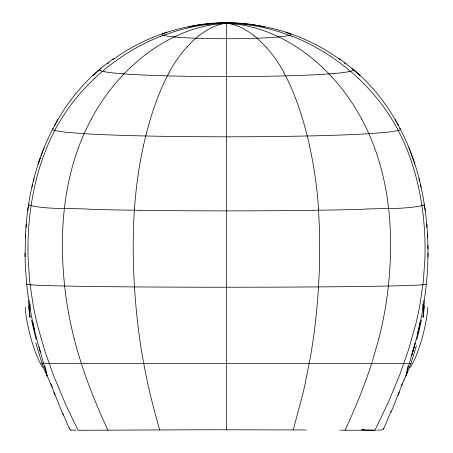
<?xml version="1.0" encoding="UTF-8"?>
<svg xmlns="http://www.w3.org/2000/svg" width="453" height="453" viewBox="0 0 453 453"><rect width="100%" height="100%" fill="white"/><g stroke="black" fill="none" stroke-linecap="round" stroke-linejoin="round"><path stroke-width="0.68" d="M31.744 284.903L26.665 284.207L25.255 264.427L25.04 253.108M25.04 256.675L25.555 233.986M424.133 306.007L424.127 306.319M427.96 253.108C427.909 286.862 422.003 320.418 412.507 352.74M293.272 429.891L302.966 393.34A380.141 155.396 89 0 0 304.982 384.54L310.628 355.769A299.841 122.57 89 0 0 318.533 286.908L319.314 271.075A272.7 111.478 89 0 0 319.648 259.75L319.631 233.029L318.527 208.935M26.019 227.508C30.334 162.395 58.782 95.849 114.173 58.358M25.323 237.531L26.246 223.992M134.473 208.935C132.689 234.886 132.893 260.951 134.479 286.902A299.841 122.57 -89 0 0 142.372 355.764C146.636 380.797 152.593 405.526 159.728 429.891M378.867 338.436A305.628 230.107 87.3 0 0 386.341 301.885C395.265 240.515 391.619 174.682 361.709 119.145M27.792 210.526L28.596 204.937L29.252 204.462M423.21 316.149L422.994 317.576M69.541 427.989C68.596 430.979 74.49 429.75 76.081 430.237M427.96 256.675C428.204 239.399 427.026 222.106 424.404 205.028C416.811 153.907 393.787 103.125 353.312 69.524L359.954 75.408L349.993 66.761L338.827 58.358M404.903 378.17L405.877 376.024L408.079 365.724M143.578 145.198L145.741 135.991L148.482 136.047A172.82 7.044 0 0 0 226.5 136.806A172.82 7.044 0 0 0 304.473 136.042L307.259 135.991L309.422 145.198M419.863 323.98L420.492 321.262L417.666 333.618L418.295 330.922M33.386 181.16L34.02 178.522M31.942 187.214L32.588 184.541M413.391 348.589L413.674 347.423M413.136 349.614L412.581 351.834M412.315 352.881L405.871 376.024M378.884 338.442L372.774 359.954M416.528 345.226L416.437 345.537M416.205 346.369L410.922 363.663M372.621 360.446L372.468 360.939M372.156 361.919C364.71 385.282 355.39 408.006 345.061 430.231M38.16 164.122L40.119 158.374L39.02 161.562M410.933 363.64L226.5 363.64M410.797 364.002L409.433 367.57M391.041 412.332L399.178 392.134M398.074 395.078L402.479 383.334M44.037 147.763L40.963 155.849M409.438 367.57L406.811 373.878M390.327 413.011L391.001 411.33M389.41 415.248L390.095 413.572M388.487 417.479L389.178 415.809M388.249 418.04L383.515 429.229L381.5 429.908L376.919 430.237M424.387 205.079C404.359 209.954 381.703 207.814 360.854 209.377A188.59 5.266 0 0 1 334.059 209.977L313.629 210.305A198.584 5.544 0 0 1 249.025 210.843L226.5 210.883A197.338 5.51 0 0 1 139.416 210.3M406.947 373.572L407.185 373.029M406.483 374.648L406.211 375.26M91.291 119.145C61.393 174.677 57.707 240.515 66.676 301.879A305.628 230.107 -87.3 0 0 74.133 338.436M404.908 378.17L403.912 380.316M403.917 380.316L402.128 384.065M401.873 384.597L401.233 385.894M54.977 130.13C42.537 153.726 34.96 179.643 31.059 205.968A285.973 275.917 -81.4 0 0 28.114 258.425L29.672 281.279L33.086 304.756A336.743 324.909 -81.4 0 0 38.001 327.225L45.447 352.825L54.139 377.038L66.081 405.429L78.035 430.288L209.043 429.738L306.324 429.965M169.269 72.293L164.875 80.9A216.041 88.312 -89 0 0 145.764 136.013M54.332 125.685L55.787 123.103M56.302 122.157L57.735 119.615M187.134 46.767L193.108 40.679L198.663 35.889M122.299 73.771L123.969 73.901L129.903 67.978M94.841 78.12L102.469 71.302L104.4 71.721M93.046 75.408L99.688 69.524L97.361 71.557M53.216 128.493C51.449 129.332 53.822 130.464 54.762 130.532M129.92 68.007A234.405 176.483 -87.3 0 1 174.207 36.953L183.278 32.916A234.592 176.625 -87.3 0 1 212.893 24.621L226.5 23.137L239.563 23.205A215.928 169.586 -87 0 1 264.563 27.016M152.553 37.491C199.343 18.245 253.657 18.245 300.447 37.491M160.243 36.512L173.335 31.914A210.209 202.819 -81.4 0 1 205.073 24.824C219.269 22.69 233.731 22.695 247.927 24.819A210.209 202.819 81.4 0 1 279.665 31.92L292.757 36.512M285.934 32.656A87.593 4.966 0 0 1 289.841 33.528A90.94 5.153 0 0 1 289.88 35.175L289.886 35.175M26.937 284.02L26.676 284.156C29.06 307.394 33.918 330.333 40.493 352.74M398.159 130.379C398.963 130.707 401.63 129.303 399.784 128.493M398.113 130.566L387.921 132.185L368.855 133.709M351.771 68.714A174.36 8.086 0 0 1 350.52 71.302L348.6 71.721M323.08 68.007A234.405 176.483 87.3 0 0 278.793 36.953L277.366 37.044M333.867 73.516L323.516 74.275M421.256 284.903C422.473 284.631 426.103 284.937 426.063 284.02M265.866 46.767L257.134 38.199L255.254 38.267A57.633 3.267 0 0 1 229.065 38.72L223.941 38.72A57.633 3.267 0 0 1 197.763 38.262L195.866 38.199M388.385 286.013L382.326 286.132A195.073 2.724 0 0 1 318.584 286.908M231.596 22.775L213.437 23.205A215.928 169.586 87 0 0 188.437 27.016M35.821 342.898L42.038 363.64L226.364 363.64M340.039 430.191L374.965 430.288L388.334 402.27L399.654 374.982L408.719 349.201L415.922 323.521A333.85 322.111 81.4 0 0 419.92 304.756L423.329 281.279L424.914 258.425A285.973 275.917 81.4 0 0 421.964 205.962C418.023 179.796 410.571 154.014 398.238 130.532M139.371 210.305L118.946 209.977A188.59 5.266 0 0 1 92.152 209.377C71.353 207.723 48.533 210.05 28.601 205.045M221.404 22.775L240.107 24.621A234.592 176.625 87.3 0 1 269.716 32.922L278.805 36.914M64.615 286.013L70.674 286.132A195.073 2.724 0 0 0 134.416 286.908M84.145 133.709L65.079 132.185L54.887 130.566M129.484 74.275L123.969 73.901M175.634 37.044L174.195 36.914M163.454 35.289L163.176 35.198A90.94 5.153 0 0 1 163.125 33.528A87.593 4.966 0 0 1 167.066 32.656M423.748 204.462L424.404 204.937L425.208 210.526M254.337 35.889L257.134 38.199M350.531 71.302L358.159 78.12M323.097 67.978L329.031 73.901M395.265 119.615L396.698 122.157M397.213 123.103L398.668 125.685M283.731 72.293L288.125 80.9A216.041 88.312 89 0 1 307.236 136.013M383.459 427.989L383.691 428.572M52.078 386.539L52.401 387.19M51.761 385.894L51.121 384.597M50.866 384.065L45.119 371.398M107.939 430.231C94.196 400.633 82.169 370.112 74.116 338.442M69.309 428.572L64.751 418.04M63.177 415.175L50.521 383.334M45.124 371.398L43.777 368.119M63.822 415.809L64.513 417.479M62.905 413.572L63.59 415.248M43.782 368.119L42.486 364.784M408.963 147.763L414.84 164.122M53.822 392.134L54.926 395.078M42.372 364.484L41.835 363M46.891 375.254L47.123 376.024L44.921 365.724M46.897 375.248L44.411 366.743M45.747 371.386L45.974 372.162M44.417 366.743L43.211 362.434M43.216 362.434L40.685 352.881M40.413 351.834L39.858 349.614M39.32 347.423L39.592 348.516M39.337 347.496L39.604 348.589M418.98 178.522L419.614 181.16M420.412 184.541L421.058 187.214M32.508 321.262L34.705 330.922M30.006 317.576L29.785 316.149M426.754 223.992L426.981 227.508M427.445 233.986L427.677 237.531M28.873 306.319L28.862 305.956M427.938 245.333L427.943 248.884M226.5 22.65L226.5 429.727M421.403 320.294A34.553 2.775 -76.2 0 1 416.839 339.269M423.81 300.492A33.737 6.404 -75.7 0 1 423.051 316.987M36.155 339.269A34.553 2.775 76.2 0 1 31.591 320.294M29.943 316.987A33.737 6.404 75.7 0 1 29.19 300.492M71.081 430.758A227.072 5.226 -3.8 0 1 70.515 430.605M254.331 35.957A263.935 107.893 89 0 0 226.5 23.097A263.935 107.893 -89 0 0 198.669 35.957M231.596 22.848A243.833 100.991 -88.9 0 1 239.224 23.369M213.776 23.369A243.833 100.991 88.9 0 1 221.404 22.848M323.436 74.275A124.099 5.753 0 0 1 285.696 75.872A118.007 5.47 0 0 1 226.5 76.597A118.007 5.47 0 0 1 167.355 75.866A124.099 5.753 0 0 1 129.564 74.275M368.748 133.709A171.177 6.976 0 0 1 307.304 135.991M145.696 135.991A171.177 6.976 0 0 1 84.252 133.709M318.504 286.902A197.372 2.752 0 0 1 258.584 287.196L214.841 287.23A188.006 2.622 0 0 1 202.015 287.213L193.544 287.191A197.576 2.758 0 0 1 134.49 286.902M277.253 37.038A68.052 3.856 0 0 1 257.185 38.205M195.815 38.205A68.052 3.856 0 0 1 175.747 37.038M309.399 145.22A200.549 81.982 89 0 1 318.555 208.924M134.445 208.924A200.549 81.982 -89 0 1 143.601 145.22M265.854 46.84A216.721 88.595 89 0 1 283.771 72.163M169.229 72.163A216.721 88.595 -89 0 1 187.146 46.84M174.145 36.914A85.187 4.83 0 0 1 163.516 35.289M107.735 63.675A189.535 184.898 79.6 0 1 108.709 62.91M112.661 59.904A189.535 184.898 79.6 0 1 152.582 37.559M102.48 71.302A174.36 8.086 0 0 1 101.229 68.714M102.503 71.342A210.849 203.437 -81.4 0 1 160.237 36.489M54.887 130.079A197.582 190.634 -81.4 0 1 94.904 78.188M64.502 286.013A223.623 3.12 0 0 1 31.92 284.903M122.214 73.777A158.301 7.339 0 0 1 104.496 71.721M91.246 119.099A211.5 159.241 -87.3 0 1 124.003 73.952M289.484 35.289A85.187 4.83 0 0 1 278.855 36.914M364.308 429.393A227.072 4.779 3.3 0 1 361.256 429.359M292.763 36.489A210.849 203.437 81.4 0 1 350.497 71.342M300.418 37.559A189.535 184.898 -79.6 0 1 340.339 59.904M344.291 62.91A189.535 184.898 -79.6 0 1 345.265 63.675M358.096 78.188A197.582 190.634 81.4 0 1 398.113 130.079M421.08 284.903A223.623 3.12 0 0 1 388.498 286.013M328.997 73.952A211.5 159.241 87.3 0 1 361.754 119.099M348.538 71.721A160.164 7.424 0 0 1 333.923 73.516M362.683 429.925A159.62 0.94 0.1 0 1 375.163 430.242M422.796 303.952A36.234 5.991 -79.7 0 1 422.859 309.388M423.923 306.823A35.623 6.999 -75.2 0 1 422.972 316.505M427.751 307.372A38.816 7.548 -75.1 0 1 410.367 367.349M42.627 367.349A38.816 7.548 75.1 0 1 25.249 307.372M30.141 309.388A36.234 5.991 79.7 0 1 30.198 303.952M30.028 316.505A35.623 6.999 75.2 0 1 29.077 306.823M414.438 345.86L411.737 355.367L415.208 343.198L414.438 345.86"/></g></svg>
